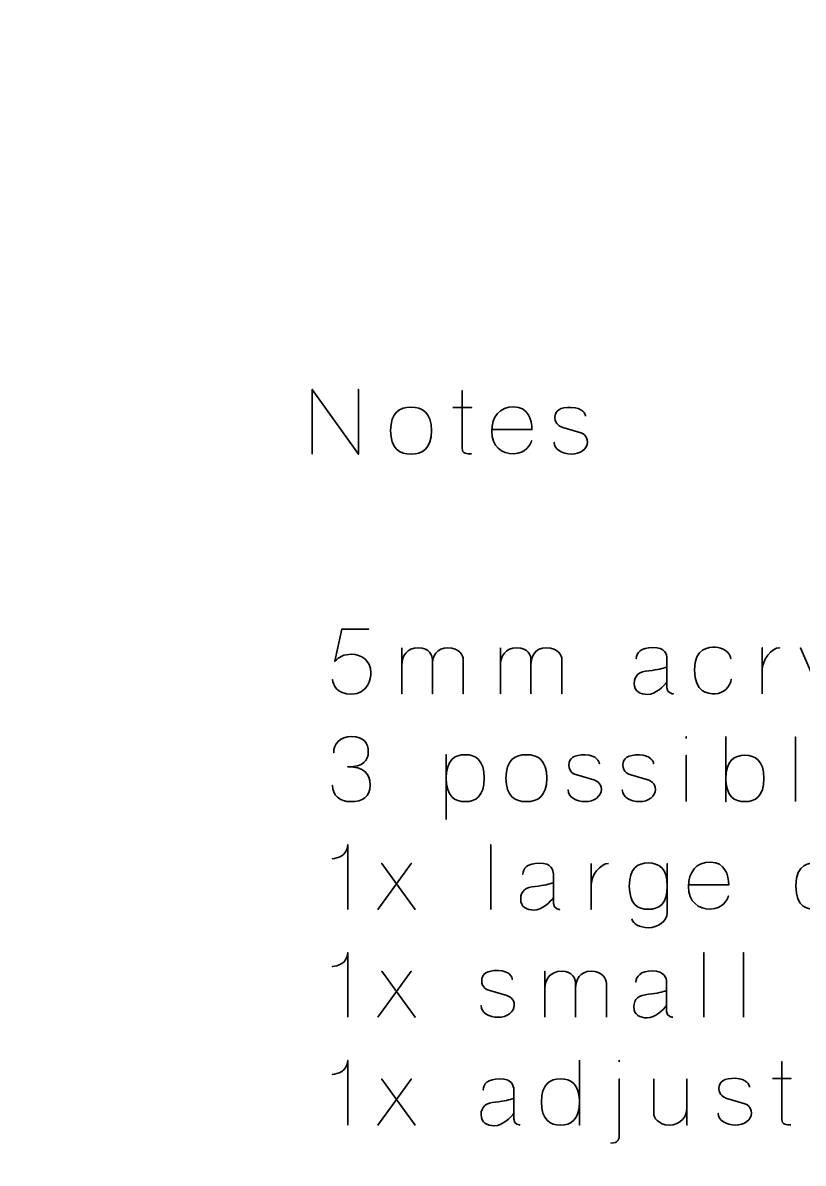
# Model space of a CAD drawing. Header units: inches. Extents: x 215 to 985, y -885 to -315.
# Drawn here: x 504.1 to 614.4, y -761.4 to -600.2 of the extents above; entities that cross this region are included whole.
import ezdxf

# ---------------------------------------------------------------- set-up
doc = ezdxf.new("R2010")
doc.units = ezdxf.units.IN
doc.header["$MEASUREMENT"] = 0
doc.layers.add('Layer 1', color=7, linetype='Continuous')

# ---------------------------------------------------------------- blocks, each defined once
blk = doc.blocks.new('block 321')
at = {"layer": 'Layer 1', "color": 179, "lineweight": 35, "true_color": 0x231f20}
for points, knots in [([(544.97, -661.18), (544.97, -661.18), (544.97, -652.02), (544.97, -652.02), (544.97, -652.02), (551.5, -661.18), (551.5, -661.18), (551.5, -661.18), (551.5, -652.02), (551.5, -652.02), (551.5, -652.02), (551.5, -661.18), (551.5, -661.18), (551.5, -661.18), (544.97, -652.02), (544.97, -652.02), (544.97, -652.02), (544.97, -661.18), (544.97, -661.18)], [0, 0, 0, 0, 1, 1, 1, 2, 2, 2, 3, 3, 3, 4, 4, 4, 5, 5, 5, 6, 6, 6, 6]), ([(567.48, -661.12), (566.85, -661.15), (566.18, -661.18), (566.18, -660.33), (566.18, -659.47), (566.18, -652.2), (566.18, -652.2), (566.18, -652.2), (566.18, -659.47), (566.18, -660.33), (566.18, -661.18), (566.85, -661.15), (567.48, -661.12)], [0, 0, 0, 0, 1, 1, 1, 2, 2, 2, 3, 3, 3, 4, 4, 4, 4]), ([(556.06, -657.85), (556.06, -655.29), (557.37, -654.54), (558.94, -654.54), (560.53, -654.54), (561.83, -655.29), (561.83, -657.85), (561.83, -660.43), (560.53, -661.18), (558.94, -661.18), (557.37, -661.18), (556.06, -660.43), (556.06, -657.85)], [0, 0, 0, 0, 1, 1, 1, 2, 2, 2, 3, 3, 3, 4, 4, 4, 4]), ([(556.06, -657.85), (556.06, -655.29), (557.37, -654.54), (558.94, -654.54), (560.53, -654.54), (561.83, -655.29), (561.83, -657.85), (561.83, -660.43), (560.53, -661.18), (558.94, -661.18), (557.37, -661.18), (556.06, -660.43), (556.06, -657.85)], [0, 0, 0, 0, 1, 1, 1, 2, 2, 2, 3, 3, 3, 4, 4, 4, 4]), ([(564.85, -654.6), (564.85, -654.6), (567.5, -654.6), (567.5, -654.6), (567.5, -654.6), (564.85, -654.6), (564.85, -654.6)], [0, 0, 0, 0, 1, 1, 1, 2, 2, 2, 2]), ([(570.37, -657.7), (570.37, -657.7), (576.05, -657.7), (576.05, -657.7), (576.05, -656.29), (575.49, -654.49), (573.47, -654.49), (571.47, -654.49), (570.36, -655.86), (570.36, -657.95), (570.36, -660.06), (571.78, -661.18), (573.47, -661.13), (575.17, -661.08), (575.91, -659.76), (576, -659.29), (575.91, -659.76), (575.17, -661.08), (573.47, -661.13), (571.78, -661.18), (570.36, -660.06), (570.36, -657.95), (570.36, -655.86), (571.47, -654.49), (573.47, -654.49), (575.49, -654.49), (576.05, -656.29), (576.05, -657.7), (576.05, -657.7), (570.37, -657.7), (570.37, -657.7)], [0, 0, 0, 0, 1, 1, 1, 2, 2, 2, 3, 3, 3, 4, 4, 4, 5, 5, 5, 6, 6, 6, 7, 7, 7, 8, 8, 8, 9, 9, 9, 10, 10, 10, 10]), ([(583.61, -655.83), (583.63, -655.52), (583.21, -654.63), (581.61, -654.56), (580.01, -654.53), (579.28, -655.03), (579.28, -656.01), (579.28, -657), (580.1, -657.31), (580.41, -657.4), (580.41, -657.4), (582.81, -658.11), (582.81, -658.11), (583.12, -658.18), (583.89, -658.53), (583.89, -659.47), (583.89, -660.41), (582.88, -661.18), (581.61, -661.18), (580.34, -661.18), (579.19, -660.51), (579.19, -659.52), (579.19, -660.51), (580.34, -661.18), (581.61, -661.18), (582.88, -661.18), (583.89, -660.41), (583.89, -659.47), (583.89, -658.53), (583.12, -658.18), (582.81, -658.11), (582.81, -658.11), (580.41, -657.4), (580.41, -657.4), (580.1, -657.31), (579.28, -657), (579.28, -656.01), (579.28, -655.03), (580.01, -654.53), (581.61, -654.56), (583.21, -654.63), (583.63, -655.52), (583.61, -655.83)], [0, 0, 0, 0, 1, 1, 1, 2, 2, 2, 3, 3, 3, 4, 4, 4, 5, 5, 5, 6, 6, 6, 7, 7, 7, 8, 8, 8, 9, 9, 9, 10, 10, 10, 11, 11, 11, 12, 12, 12, 13, 13, 13, 14, 14, 14, 14])]:
    blk.add_open_spline(points, degree=3, knots=knots, dxfattribs=at)
blk = doc.blocks.new('block 322')
at = {"layer": 'Layer 1', "color": 179, "lineweight": 35, "true_color": 0x231f20}
for points, knots in [([(549.17, -685.89), (549.17, -685.89), (548.15, -690.44), (548.15, -690.44), (548.88, -689.83), (549.33, -689.46), (550.59, -689.46), (551.85, -689.46), (553.27, -690.31), (553.27, -692.09), (553.27, -692.87), (552.85, -695.09), (550.57, -695.09), (548.29, -695.09), (547.99, -693.78), (547.84, -693.03), (547.99, -693.78), (548.29, -695.09), (550.57, -695.09), (552.85, -695.09), (553.27, -692.87), (553.27, -692.09), (553.27, -690.31), (551.85, -689.46), (550.59, -689.46), (549.33, -689.46), (548.88, -689.83), (548.15, -690.44), (548.15, -690.44), (549.17, -685.89), (549.17, -685.89), (549.17, -685.89), (552.98, -685.89), (552.98, -685.89), (552.98, -685.89), (549.17, -685.89), (549.17, -685.89)], [0, 0, 0, 0, 1, 1, 1, 2, 2, 2, 3, 3, 3, 4, 4, 4, 5, 5, 5, 6, 6, 6, 7, 7, 7, 8, 8, 8, 9, 9, 9, 10, 10, 10, 11, 11, 11, 12, 12, 12, 12]), ([(561.97, -690.22), (561.97, -689.64), (561.59, -688.55), (559.98, -688.54), (558.36, -688.52), (557.64, -689.78), (557.64, -690.95), (557.64, -689.78), (558.36, -688.52), (559.98, -688.54), (561.59, -688.55), (561.97, -689.64), (561.97, -690.22), (561.97, -690.81), (561.97, -695.05), (561.97, -695.05), (561.97, -695.05), (561.97, -690.81), (561.97, -690.22)], [0, 0, 0, 0, 1, 1, 1, 2, 2, 2, 3, 3, 3, 4, 4, 4, 5, 5, 5, 6, 6, 6, 6]), ([(557.64, -688.54), (557.64, -688.54), (557.64, -695.05), (557.64, -695.05), (557.64, -695.05), (557.64, -688.54), (557.64, -688.54)], [0, 0, 0, 0, 1, 1, 1, 2, 2, 2, 2]), ([(566.34, -690.22), (566.34, -689.64), (565.78, -688.55), (564.17, -688.54), (562.55, -688.52), (561.97, -689.78), (561.97, -690.95), (561.97, -689.78), (562.55, -688.52), (564.17, -688.54), (565.78, -688.55), (566.34, -689.64), (566.34, -690.22), (566.34, -690.81), (566.34, -695.05), (566.34, -695.05), (566.34, -695.05), (566.34, -690.81), (566.34, -690.22)], [0, 0, 0, 0, 1, 1, 1, 2, 2, 2, 3, 3, 3, 4, 4, 4, 5, 5, 5, 6, 6, 6, 6]), ([(575.91, -690.22), (575.91, -689.64), (575.53, -688.55), (573.92, -688.54), (572.31, -688.52), (571.58, -689.78), (571.58, -690.95), (571.58, -689.78), (572.31, -688.52), (573.92, -688.54), (575.53, -688.55), (575.91, -689.64), (575.91, -690.22), (575.91, -690.81), (575.91, -695.05), (575.91, -695.05), (575.91, -695.05), (575.91, -690.81), (575.91, -690.22)], [0, 0, 0, 0, 1, 1, 1, 2, 2, 2, 3, 3, 3, 4, 4, 4, 5, 5, 5, 6, 6, 6, 6]), ([(571.58, -688.54), (571.58, -688.54), (571.58, -695.05), (571.58, -695.05), (571.58, -695.05), (571.58, -688.54), (571.58, -688.54)], [0, 0, 0, 0, 1, 1, 1, 2, 2, 2, 2]), ([(580.28, -690.22), (580.28, -689.64), (579.72, -688.55), (578.11, -688.54), (576.5, -688.52), (575.91, -689.78), (575.91, -690.95), (575.91, -689.78), (576.5, -688.52), (578.11, -688.54), (579.72, -688.55), (580.28, -689.64), (580.28, -690.22), (580.28, -690.81), (580.28, -695.05), (580.28, -695.05), (580.28, -695.05), (580.28, -690.81), (580.28, -690.22)], [0, 0, 0, 0, 1, 1, 1, 2, 2, 2, 3, 3, 3, 4, 4, 4, 5, 5, 5, 6, 6, 6, 6]), ([(595.13, -694.22), (595.13, -694.22), (595.13, -690.05), (595.13, -690.05), (595.13, -689.51), (594.86, -688.5), (593.15, -688.5), (591.43, -688.5), (590.8, -689.27), (590.8, -690.07), (590.8, -689.27), (591.43, -688.5), (593.15, -688.5), (594.86, -688.5), (595.13, -689.51), (595.13, -690.05), (595.13, -690.05), (595.13, -694.22), (595.13, -694.22), (595.13, -694.99), (596.03, -695.05), (596.03, -695.05), (596.03, -695.05), (595.13, -694.99), (595.13, -694.22)], [0, 0, 0, 0, 1, 1, 1, 2, 2, 2, 3, 3, 3, 4, 4, 4, 5, 5, 5, 6, 6, 6, 7, 7, 7, 8, 8, 8, 8]), ([(601.95, -695.05), (600.88, -695.05), (599.04, -694.87), (599.04, -691.68), (599.04, -688.51), (601.1, -688.47), (602, -688.47), (602.9, -688.47), (604.1, -689.17), (604.17, -690.06), (604.1, -689.17), (602.9, -688.47), (602, -688.47), (601.1, -688.47), (599.04, -688.51), (599.04, -691.68), (599.04, -694.87), (600.88, -695.05), (601.95, -695.05), (603.03, -695.05), (604.17, -694.05), (604.21, -692.98), (604.17, -694.05), (603.03, -695.05), (601.95, -695.05)], [0, 0, 0, 0, 1, 1, 1, 2, 2, 2, 3, 3, 3, 4, 4, 4, 5, 5, 5, 6, 6, 6, 7, 7, 7, 8, 8, 8, 8]), ([(608.6, -691.72), (608.57, -690.26), (609.91, -688.52), (611.09, -688.54), (609.91, -688.52), (608.57, -690.26), (608.6, -691.72)], [0, 0, 0, 0, 1, 1, 1, 2, 2, 2, 2]), ([(608.6, -695.05), (608.6, -695.05), (608.6, -688.54), (608.6, -688.54), (608.6, -688.54), (608.6, -695.05), (608.6, -695.05)], [0, 0, 0, 0, 1, 1, 1, 2, 2, 2, 2]), ([(616.85, -695.09), (616.85, -695.09), (614.01, -688.57), (614.01, -688.57), (614.01, -688.57), (616.85, -695.09), (616.85, -695.09)], [0, 0, 0, 0, 1, 1, 1, 2, 2, 2, 2]), ([(592.4, -695.13), (591.35, -695.09), (590.51, -694.76), (590.51, -693.59), (590.51, -692.41), (591.22, -691.91), (592.56, -691.79), (593.9, -691.66), (594.49, -691.46), (595.13, -691.28), (594.49, -691.46), (593.9, -691.66), (592.56, -691.79), (591.22, -691.91), (590.51, -692.41), (590.51, -693.59), (590.51, -694.76), (591.35, -695.09), (592.4, -695.13), (593.44, -695.16), (594.75, -693.93), (595.13, -693.39), (594.75, -693.93), (593.44, -695.16), (592.4, -695.13)], [0, 0, 0, 0, 1, 1, 1, 2, 2, 2, 3, 3, 3, 4, 4, 4, 5, 5, 5, 6, 6, 6, 7, 7, 7, 8, 8, 8, 8]), ([(550.45, -710.29), (552.08, -710.29), (553.19, -709.62), (553.19, -707.94), (553.19, -706.26), (552.2, -705.36), (549.99, -705.36), (552.19, -705.38), (552.9, -704.47), (552.9, -703.26), (552.9, -702.04), (552.28, -701.08), (550.55, -701.08), (548.84, -701.08), (548.01, -702.16), (548.01, -703.38), (548.01, -702.16), (548.84, -701.08), (550.55, -701.08), (552.28, -701.08), (552.9, -702.04), (552.9, -703.26), (552.9, -704.47), (552.19, -705.38), (549.99, -705.36), (552.2, -705.36), (553.19, -706.26), (553.19, -707.94), (553.19, -709.62), (552.08, -710.29), (550.45, -710.29), (548.83, -710.29), (547.84, -709.35), (547.84, -707.99), (547.84, -709.35), (548.83, -710.29), (550.45, -710.29)], [0, 0, 0, 0, 1, 1, 1, 2, 2, 2, 3, 3, 3, 4, 4, 4, 5, 5, 5, 6, 6, 6, 7, 7, 7, 8, 8, 8, 9, 9, 9, 10, 10, 10, 11, 11, 11, 12, 12, 12, 12]), ([(603.46, -701.1), (603.46, -701.1), (603.46, -710.29), (603.46, -710.29), (603.46, -710.29), (603.46, -701.1), (603.46, -701.1)], [0, 0, 0, 0, 1, 1, 1, 2, 2, 2, 2]), ([(597.86, -701.35), (597.86, -701.35), (597.86, -701.12), (597.86, -701.12), (597.86, -701.12), (597.86, -701.35), (597.86, -701.35)], [0, 0, 0, 0, 1, 1, 1, 2, 2, 2, 2]), ([(613.29, -710.29), (613.29, -710.29), (613.29, -701.13), (613.29, -701.13), (613.29, -701.13), (613.29, -710.29), (613.29, -710.29)], [0, 0, 0, 0, 1, 1, 1, 2, 2, 2, 2]), ([(563.91, -712.82), (563.91, -712.82), (563.91, -703.65), (563.91, -703.65), (563.91, -703.65), (563.91, -712.82), (563.91, -712.82)], [0, 0, 0, 0, 1, 1, 1, 2, 2, 2, 2]), ([(566.61, -710.29), (568.08, -710.29), (569.3, -709.54), (569.3, -706.96), (569.3, -704.4), (568.08, -703.65), (566.61, -703.65), (565.13, -703.65), (563.93, -704.4), (563.93, -706.96), (563.93, -709.54), (565.13, -710.29), (566.61, -710.29)], [0, 0, 0, 0, 1, 1, 1, 2, 2, 2, 3, 3, 3, 4, 4, 4, 4]), ([(566.61, -710.29), (568.08, -710.29), (569.3, -709.54), (569.3, -706.96), (569.3, -704.4), (568.08, -703.65), (566.61, -703.65), (565.13, -703.65), (563.93, -704.4), (563.93, -706.96), (563.93, -709.54), (565.13, -710.29), (566.61, -710.29)], [0, 0, 0, 0, 1, 1, 1, 2, 2, 2, 3, 3, 3, 4, 4, 4, 4]), ([(572.37, -706.96), (572.37, -704.4), (573.68, -703.65), (575.25, -703.65), (576.84, -703.65), (578.14, -704.4), (578.14, -706.96), (578.14, -709.54), (576.84, -710.29), (575.25, -710.29), (573.68, -710.29), (572.37, -709.54), (572.37, -706.96)], [0, 0, 0, 0, 1, 1, 1, 2, 2, 2, 3, 3, 3, 4, 4, 4, 4]), ([(572.37, -706.96), (572.37, -704.4), (573.68, -703.65), (575.25, -703.65), (576.84, -703.65), (578.14, -704.4), (578.14, -706.96), (578.14, -709.54), (576.84, -710.29), (575.25, -710.29), (573.68, -710.29), (572.37, -709.54), (572.37, -706.96)], [0, 0, 0, 0, 1, 1, 1, 2, 2, 2, 3, 3, 3, 4, 4, 4, 4]), ([(583.59, -703.67), (581.99, -703.64), (581.25, -704.14), (581.25, -705.12), (581.25, -706.11), (582.07, -706.42), (582.38, -706.51), (582.38, -706.51), (584.78, -707.22), (584.78, -707.22), (585.1, -707.29), (585.86, -707.64), (585.86, -708.58), (585.86, -709.52), (584.86, -710.29), (583.59, -710.29), (582.32, -710.29), (581.16, -709.62), (581.16, -708.63), (581.16, -709.62), (582.32, -710.29), (583.59, -710.29), (584.86, -710.29), (585.86, -709.52), (585.86, -708.58), (585.86, -707.64), (585.1, -707.29), (584.78, -707.22), (584.78, -707.22), (582.38, -706.51), (582.38, -706.51), (582.07, -706.42), (581.25, -706.11), (581.25, -705.12), (581.25, -704.14), (581.99, -703.64), (583.59, -703.67), (585.19, -703.74), (585.6, -704.63), (585.58, -704.94), (585.6, -704.63), (585.19, -703.74), (583.59, -703.67)], [0, 0, 0, 0, 1, 1, 1, 2, 2, 2, 3, 3, 3, 4, 4, 4, 5, 5, 5, 6, 6, 6, 7, 7, 7, 8, 8, 8, 9, 9, 9, 10, 10, 10, 11, 11, 11, 12, 12, 12, 13, 13, 13, 14, 14, 14, 14]), ([(591.24, -703.67), (589.64, -703.64), (588.91, -704.14), (588.91, -705.12), (588.91, -706.11), (589.73, -706.42), (590.04, -706.51), (590.04, -706.51), (592.44, -707.22), (592.44, -707.22), (592.75, -707.29), (593.52, -707.64), (593.52, -708.58), (593.52, -709.52), (592.51, -710.29), (591.24, -710.29), (589.97, -710.29), (588.82, -709.62), (588.82, -708.63), (588.82, -709.62), (589.97, -710.29), (591.24, -710.29), (592.51, -710.29), (593.52, -709.52), (593.52, -708.58), (593.52, -707.64), (592.75, -707.29), (592.44, -707.22), (592.44, -707.22), (590.04, -706.51), (590.04, -706.51), (589.73, -706.42), (588.91, -706.11), (588.91, -705.12), (588.91, -704.14), (589.64, -703.64), (591.24, -703.67), (592.84, -703.74), (593.26, -704.63), (593.24, -704.94), (593.26, -704.63), (592.84, -703.74), (591.24, -703.67)], [0, 0, 0, 0, 1, 1, 1, 2, 2, 2, 3, 3, 3, 4, 4, 4, 5, 5, 5, 6, 6, 6, 7, 7, 7, 8, 8, 8, 9, 9, 9, 10, 10, 10, 11, 11, 11, 12, 12, 12, 13, 13, 13, 14, 14, 14, 14]), ([(597.86, -710.28), (597.86, -710.28), (597.86, -703.76), (597.86, -703.76), (597.86, -703.76), (597.86, -710.3), (597.86, -710.28)], [0, 0, 0, 0, 1, 1, 1, 2, 2, 2, 2]), ([(606.15, -703.74), (607.64, -703.74), (608.84, -704.46), (608.84, -707.01), (608.84, -709.55), (607.64, -710.29), (606.15, -710.29), (604.67, -710.29), (603.46, -709.55), (603.46, -707.01), (603.46, -704.46), (604.67, -703.74), (606.15, -703.74)], [0, 0, 0, 0, 1, 1, 1, 2, 2, 2, 3, 3, 3, 4, 4, 4, 4]), ([(606.15, -703.74), (607.64, -703.74), (608.84, -704.46), (608.84, -707.01), (608.84, -709.55), (607.64, -710.29), (606.15, -710.29), (604.67, -710.29), (603.46, -709.55), (603.46, -707.01), (603.46, -704.46), (604.67, -703.74), (606.15, -703.74)], [0, 0, 0, 0, 1, 1, 1, 2, 2, 2, 3, 3, 3, 4, 4, 4, 4]), ([(549.99, -725.53), (549.99, -725.53), (549.99, -716.37), (549.99, -716.37), (549.99, -717.94), (548.48, -718.3), (547.84, -718.36), (548.48, -718.3), (549.99, -717.94), (549.99, -716.37), (549.99, -716.37), (549.99, -725.53), (549.99, -725.53)], [0, 0, 0, 0, 1, 1, 1, 2, 2, 2, 3, 3, 3, 4, 4, 4, 4]), ([(570.23, -725.53), (570.23, -725.53), (570.23, -716.37), (570.23, -716.37), (570.23, -716.37), (570.23, -725.53), (570.23, -725.53)], [0, 0, 0, 0, 1, 1, 1, 2, 2, 2, 2]), ([(556.88, -721.9), (556.88, -721.9), (559.51, -725.53), (559.51, -725.53), (559.51, -725.53), (556.88, -721.9), (556.88, -721.9), (556.88, -721.9), (558.97, -719.02), (558.97, -719.02), (558.97, -719.02), (556.88, -721.9), (556.88, -721.9), (556.88, -721.9), (554.8, -719.02), (554.8, -719.02), (554.8, -719.02), (556.88, -721.9), (556.88, -721.9), (556.88, -721.9), (554.26, -725.53), (554.26, -725.53), (554.26, -725.53), (556.88, -721.9), (556.88, -721.9)], [0, 0, 0, 0, 1, 1, 1, 2, 2, 2, 3, 3, 3, 4, 4, 4, 5, 5, 5, 6, 6, 6, 7, 7, 7, 8, 8, 8, 8]), ([(579.08, -724.7), (579.08, -724.7), (579.08, -720.53), (579.08, -720.53), (579.08, -719.99), (578.81, -718.98), (577.1, -718.98), (575.38, -718.98), (574.75, -719.75), (574.75, -720.55), (574.75, -719.75), (575.38, -718.98), (577.1, -718.98), (578.81, -718.98), (579.08, -719.99), (579.08, -720.53), (579.08, -720.53), (579.08, -724.7), (579.08, -724.7), (579.08, -725.47), (579.98, -725.53), (579.98, -725.53), (579.98, -725.53), (579.08, -725.47), (579.08, -724.7)], [0, 0, 0, 0, 1, 1, 1, 2, 2, 2, 3, 3, 3, 4, 4, 4, 5, 5, 5, 6, 6, 6, 7, 7, 7, 8, 8, 8, 8]), ([(586.89, -719.02), (585.71, -719), (584.36, -720.74), (584.4, -722.2), (584.36, -720.74), (585.71, -719), (586.89, -719.02)], [0, 0, 0, 0, 1, 1, 1, 2, 2, 2, 2]), ([(584.4, -719.02), (584.4, -719.02), (584.4, -725.53), (584.4, -725.53), (584.4, -725.53), (584.4, -719.02), (584.4, -719.02)], [0, 0, 0, 0, 1, 1, 1, 2, 2, 2, 2]), ([(592.49, -718.95), (593.96, -718.95), (595.18, -719.69), (595.18, -722.23), (595.18, -724.77), (593.96, -725.5), (592.49, -725.5), (591.01, -725.5), (589.81, -724.77), (589.81, -722.23), (589.81, -719.69), (591.01, -718.95), (592.49, -718.95)], [0, 0, 0, 0, 1, 1, 1, 2, 2, 2, 3, 3, 3, 4, 4, 4, 4]), ([(592.49, -718.95), (593.96, -718.95), (595.18, -719.69), (595.18, -722.23), (595.18, -724.77), (593.96, -725.5), (592.49, -725.5), (591.01, -725.5), (589.81, -724.77), (589.81, -722.23), (589.81, -719.69), (591.01, -718.95), (592.49, -718.95)], [0, 0, 0, 0, 1, 1, 1, 2, 2, 2, 3, 3, 3, 4, 4, 4, 4]), ([(590.19, -726.85), (590.33, -727.61), (591.26, -728.04), (592.53, -728.1), (593.82, -728.13), (595.18, -727.18), (595.18, -726), (595.18, -724.81), (595.18, -719.05), (595.18, -719.05), (595.18, -719.05), (595.18, -724.81), (595.18, -726), (595.18, -727.18), (593.82, -728.13), (592.53, -728.1), (591.26, -728.04), (590.33, -727.61), (590.19, -726.85)], [0, 0, 0, 0, 1, 1, 1, 2, 2, 2, 3, 3, 3, 4, 4, 4, 5, 5, 5, 6, 6, 6, 6]), ([(598.19, -722.05), (598.19, -722.05), (603.87, -722.05), (603.87, -722.05), (603.87, -720.64), (603.31, -718.84), (601.29, -718.84), (599.28, -718.84), (598.18, -720.21), (598.18, -722.3), (598.18, -724.41), (599.6, -725.53), (601.29, -725.48), (602.99, -725.43), (603.73, -724.11), (603.82, -723.64), (603.73, -724.11), (602.99, -725.43), (601.29, -725.48), (599.6, -725.53), (598.18, -724.41), (598.18, -722.3), (598.18, -720.21), (599.28, -718.84), (601.29, -718.84), (603.31, -718.84), (603.87, -720.64), (603.87, -722.05), (603.87, -722.05), (598.19, -722.05), (598.19, -722.05)], [0, 0, 0, 0, 1, 1, 1, 2, 2, 2, 3, 3, 3, 4, 4, 4, 5, 5, 5, 6, 6, 6, 7, 7, 7, 8, 8, 8, 9, 9, 9, 10, 10, 10, 10]), ([(616.26, -725.53), (615.2, -725.53), (613.35, -725.35), (613.35, -722.17), (613.35, -718.99), (615.41, -718.95), (616.31, -718.95), (617.21, -718.95), (618.41, -719.65), (618.48, -720.54), (618.41, -719.65), (617.21, -718.95), (616.31, -718.95), (615.41, -718.95), (613.35, -718.99), (613.35, -722.17), (613.35, -725.35), (615.2, -725.53), (616.26, -725.53), (617.34, -725.53), (618.48, -724.53), (618.52, -723.46), (618.48, -724.53), (617.34, -725.53), (616.26, -725.53)], [0, 0, 0, 0, 1, 1, 1, 2, 2, 2, 3, 3, 3, 4, 4, 4, 5, 5, 5, 6, 6, 6, 7, 7, 7, 8, 8, 8, 8]), ([(576.35, -725.61), (575.29, -725.57), (574.45, -725.24), (574.45, -724.07), (574.45, -722.89), (575.17, -722.39), (576.51, -722.27), (577.85, -722.14), (578.44, -721.94), (579.08, -721.76), (578.44, -721.94), (577.85, -722.14), (576.51, -722.27), (575.17, -722.39), (574.45, -722.89), (574.45, -724.07), (574.45, -725.24), (575.29, -725.57), (576.35, -725.61), (577.39, -725.64), (578.7, -724.41), (579.08, -723.87), (578.7, -724.41), (577.39, -725.64), (576.35, -725.61)], [0, 0, 0, 0, 1, 1, 1, 2, 2, 2, 3, 3, 3, 4, 4, 4, 5, 5, 5, 6, 6, 6, 7, 7, 7, 8, 8, 8, 8]), ([(549.99, -740.77), (549.99, -740.77), (549.99, -731.61), (549.99, -731.61), (549.99, -733.18), (548.48, -733.54), (547.84, -733.6), (548.48, -733.54), (549.99, -733.18), (549.99, -731.61), (549.99, -731.61), (549.99, -740.77), (549.99, -740.77)], [0, 0, 0, 0, 1, 1, 1, 2, 2, 2, 3, 3, 3, 4, 4, 4, 4]), ([(600.36, -740.77), (600.36, -740.77), (600.36, -731.61), (600.36, -731.61), (600.36, -731.61), (600.36, -740.77), (600.36, -740.77)], [0, 0, 0, 0, 1, 1, 1, 2, 2, 2, 2]), ([(605.96, -740.77), (605.96, -740.77), (605.96, -731.61), (605.96, -731.61), (605.96, -731.61), (605.96, -740.77), (605.96, -740.77)], [0, 0, 0, 0, 1, 1, 1, 2, 2, 2, 2]), ([(554.26, -740.77), (554.26, -740.77), (556.88, -737.14), (556.88, -737.14), (556.88, -737.14), (554.8, -734.26), (554.8, -734.26), (554.8, -734.26), (556.88, -737.14), (556.88, -737.14), (556.88, -737.14), (558.97, -734.26), (558.97, -734.26), (558.97, -734.26), (556.88, -737.14), (556.88, -737.14), (556.88, -737.14), (559.51, -740.77), (559.51, -740.77), (559.51, -740.77), (556.88, -737.14), (556.88, -737.14), (556.88, -737.14), (554.26, -740.77), (554.26, -740.77)], [0, 0, 0, 0, 1, 1, 1, 2, 2, 2, 3, 3, 3, 4, 4, 4, 5, 5, 5, 6, 6, 6, 7, 7, 7, 8, 8, 8, 8]), ([(571.28, -734.15), (569.68, -734.12), (568.94, -734.62), (568.94, -735.6), (568.94, -736.59), (569.77, -736.9), (570.07, -736.99), (570.07, -736.99), (572.47, -737.7), (572.47, -737.7), (572.79, -737.77), (573.55, -738.12), (573.55, -739.06), (573.55, -740), (572.55, -740.77), (571.28, -740.77), (570.01, -740.77), (568.85, -740.1), (568.85, -739.11), (568.85, -740.1), (570.01, -740.77), (571.28, -740.77), (572.55, -740.77), (573.55, -740), (573.55, -739.06), (573.55, -738.12), (572.79, -737.77), (572.47, -737.7), (572.47, -737.7), (570.07, -736.99), (570.07, -736.99), (569.77, -736.9), (568.94, -736.59), (568.94, -735.6), (568.94, -734.62), (569.68, -734.12), (571.28, -734.15), (572.88, -734.22), (573.3, -735.11), (573.27, -735.42), (573.3, -735.11), (572.88, -734.22), (571.28, -734.15)], [0, 0, 0, 0, 1, 1, 1, 2, 2, 2, 3, 3, 3, 4, 4, 4, 5, 5, 5, 6, 6, 6, 7, 7, 7, 8, 8, 8, 9, 9, 9, 10, 10, 10, 11, 11, 11, 12, 12, 12, 13, 13, 13, 14, 14, 14, 14]), ([(582.21, -740.77), (582.21, -740.77), (582.21, -736.53), (582.21, -735.94), (582.21, -735.36), (581.83, -734.27), (580.22, -734.26), (578.61, -734.24), (577.88, -735.5), (577.88, -736.67), (577.88, -735.5), (578.61, -734.24), (580.22, -734.26), (581.83, -734.27), (582.21, -735.36), (582.21, -735.94), (582.21, -736.53), (582.21, -740.77), (582.21, -740.77)], [0, 0, 0, 0, 1, 1, 1, 2, 2, 2, 3, 3, 3, 4, 4, 4, 5, 5, 5, 6, 6, 6, 6]), ([(577.88, -740.77), (577.88, -740.77), (577.88, -734.26), (577.88, -734.26), (577.88, -734.26), (577.88, -740.77), (577.88, -740.77)], [0, 0, 0, 0, 1, 1, 1, 2, 2, 2, 2]), ([(586.58, -740.77), (586.58, -740.77), (586.58, -736.53), (586.58, -735.94), (586.58, -735.36), (586.02, -734.27), (584.41, -734.26), (582.8, -734.24), (582.21, -735.5), (582.21, -736.67), (582.21, -735.5), (582.8, -734.24), (584.41, -734.26), (586.02, -734.27), (586.58, -735.36), (586.58, -735.94), (586.58, -736.53), (586.58, -740.77), (586.58, -740.77)], [0, 0, 0, 0, 1, 1, 1, 2, 2, 2, 3, 3, 3, 4, 4, 4, 5, 5, 5, 6, 6, 6, 6]), ([(595.98, -740.77), (595.98, -740.77), (595.08, -740.71), (595.08, -739.94), (595.08, -739.94), (595.08, -735.77), (595.08, -735.77), (595.08, -735.23), (594.81, -734.22), (593.1, -734.22), (591.38, -734.22), (590.75, -734.99), (590.75, -735.79), (590.75, -734.99), (591.38, -734.22), (593.1, -734.22), (594.81, -734.22), (595.08, -735.23), (595.08, -735.77), (595.08, -735.77), (595.08, -739.94), (595.08, -739.94), (595.08, -740.71), (595.98, -740.77), (595.98, -740.77)], [0, 0, 0, 0, 1, 1, 1, 2, 2, 2, 3, 3, 3, 4, 4, 4, 5, 5, 5, 6, 6, 6, 7, 7, 7, 8, 8, 8, 8]), ([(595.08, -739.11), (594.7, -739.65), (593.39, -740.88), (592.35, -740.85), (591.29, -740.81), (590.46, -740.48), (590.46, -739.31), (590.46, -738.13), (591.17, -737.63), (592.51, -737.51), (593.85, -737.38), (594.44, -737.18), (595.08, -737), (594.44, -737.18), (593.85, -737.38), (592.51, -737.51), (591.17, -737.63), (590.46, -738.13), (590.46, -739.31), (590.46, -740.48), (591.29, -740.81), (592.35, -740.85), (593.39, -740.88), (594.7, -739.65), (595.08, -739.11)], [0, 0, 0, 0, 1, 1, 1, 2, 2, 2, 3, 3, 3, 4, 4, 4, 5, 5, 5, 6, 6, 6, 7, 7, 7, 8, 8, 8, 8]), ([(549.99, -756.01), (549.99, -756.01), (549.99, -746.85), (549.99, -746.85), (549.99, -748.42), (548.48, -748.78), (547.84, -748.84), (548.48, -748.78), (549.99, -748.42), (549.99, -746.85), (549.99, -746.85), (549.99, -756.01), (549.99, -756.01)], [0, 0, 0, 0, 1, 1, 1, 2, 2, 2, 3, 3, 3, 4, 4, 4, 4]), ([(582.77, -746.83), (582.77, -746.83), (582.77, -756.01), (582.77, -756.01), (582.77, -756.01), (582.77, -746.83), (582.77, -746.83)], [0, 0, 0, 0, 1, 1, 1, 2, 2, 2, 2]), ([(588.39, -747.07), (588.39, -747.07), (588.39, -746.84), (588.39, -746.84), (588.39, -746.84), (588.39, -747.07), (588.39, -747.07)], [0, 0, 0, 0, 1, 1, 1, 2, 2, 2, 2]), ([(612.67, -755.95), (612.05, -755.98), (611.37, -756.01), (611.37, -755.16), (611.37, -754.3), (611.37, -747.03), (611.37, -747.03), (611.37, -747.03), (611.37, -754.3), (611.37, -755.16), (611.37, -756.01), (612.05, -755.98), (612.67, -755.95)], [0, 0, 0, 0, 1, 1, 1, 2, 2, 2, 3, 3, 3, 4, 4, 4, 4]), ([(606.8, -750.66), (606.83, -750.35), (606.41, -749.46), (604.81, -749.39), (603.21, -749.36), (602.47, -749.86), (602.47, -750.84), (602.47, -751.83), (603.3, -752.14), (603.6, -752.23), (603.6, -752.23), (606, -752.94), (606, -752.94), (606.32, -753.01), (607.08, -753.36), (607.08, -754.3), (607.08, -755.24), (606.08, -756.01), (604.81, -756.01), (603.54, -756.01), (602.38, -755.34), (602.38, -754.35), (602.38, -755.34), (603.54, -756.01), (604.81, -756.01), (606.08, -756.01), (607.08, -755.24), (607.08, -754.3), (607.08, -753.36), (606.32, -753.01), (606, -752.94), (606, -752.94), (603.6, -752.23), (603.6, -752.23), (603.3, -752.14), (602.47, -751.83), (602.47, -750.84), (602.47, -749.86), (603.21, -749.36), (604.81, -749.39), (606.41, -749.46), (606.83, -750.35), (606.8, -750.66)], [0, 0, 0, 0, 1, 1, 1, 2, 2, 2, 3, 3, 3, 4, 4, 4, 5, 5, 5, 6, 6, 6, 7, 7, 7, 8, 8, 8, 9, 9, 9, 10, 10, 10, 11, 11, 11, 12, 12, 12, 13, 13, 13, 14, 14, 14, 14]), ([(610.04, -749.43), (610.04, -749.43), (612.69, -749.43), (612.69, -749.43), (612.69, -749.43), (610.04, -749.43), (610.04, -749.43)], [0, 0, 0, 0, 1, 1, 1, 2, 2, 2, 2]), ([(556.88, -752.38), (556.88, -752.38), (559.51, -756.01), (559.51, -756.01), (559.51, -756.01), (556.88, -752.38), (556.88, -752.38), (556.88, -752.38), (558.97, -749.5), (558.97, -749.5), (558.97, -749.5), (556.88, -752.38), (556.88, -752.38), (556.88, -752.38), (554.8, -749.5), (554.8, -749.5), (554.8, -749.5), (556.88, -752.38), (556.88, -752.38), (556.88, -752.38), (554.26, -756.01), (554.26, -756.01), (554.26, -756.01), (556.88, -752.38), (556.88, -752.38)], [0, 0, 0, 0, 1, 1, 1, 2, 2, 2, 3, 3, 3, 4, 4, 4, 5, 5, 5, 6, 6, 6, 7, 7, 7, 8, 8, 8, 8]), ([(574.38, -756.01), (574.38, -756.01), (573.48, -755.95), (573.48, -755.18), (573.48, -755.18), (573.48, -751.01), (573.48, -751.01), (573.48, -750.47), (573.21, -749.46), (571.5, -749.46), (569.78, -749.46), (569.15, -750.23), (569.15, -751.03), (569.15, -750.23), (569.78, -749.46), (571.5, -749.46), (573.21, -749.46), (573.48, -750.47), (573.48, -751.01), (573.48, -751.01), (573.48, -755.18), (573.48, -755.18), (573.48, -755.95), (574.38, -756.01), (574.38, -756.01)], [0, 0, 0, 0, 1, 1, 1, 2, 2, 2, 3, 3, 3, 4, 4, 4, 5, 5, 5, 6, 6, 6, 7, 7, 7, 8, 8, 8, 8]), ([(580.07, -749.46), (581.54, -749.46), (582.76, -750.19), (582.76, -752.73), (582.76, -755.27), (581.54, -756.01), (580.07, -756.01), (578.59, -756.01), (577.39, -755.27), (577.39, -752.73), (577.39, -750.19), (578.59, -749.46), (580.07, -749.46)], [0, 0, 0, 0, 1, 1, 1, 2, 2, 2, 3, 3, 3, 4, 4, 4, 4]), ([(580.07, -749.46), (581.54, -749.46), (582.76, -750.19), (582.76, -752.73), (582.76, -755.27), (581.54, -756.01), (580.07, -756.01), (578.59, -756.01), (577.39, -755.27), (577.39, -752.73), (577.39, -750.19), (578.59, -749.46), (580.07, -749.46)], [0, 0, 0, 0, 1, 1, 1, 2, 2, 2, 3, 3, 3, 4, 4, 4, 4]), ([(588.39, -757.29), (588.39, -757.29), (588.39, -749.47), (588.39, -749.47), (588.39, -749.47), (588.39, -757.29), (588.39, -757.29), (588.39, -757.99), (588.26, -758.54), (587.21, -758.54), (588.26, -758.54), (588.39, -757.99), (588.39, -757.29)], [0, 0, 0, 0, 1, 1, 1, 2, 2, 2, 3, 3, 3, 4, 4, 4, 4]), ([(593.26, -749.47), (593.26, -749.47), (593.26, -753.72), (593.26, -754.31), (593.26, -754.89), (593.85, -755.98), (595.46, -756), (597.09, -756.01), (597.95, -754.75), (597.95, -753.58), (597.95, -754.75), (597.09, -756.01), (595.46, -756), (593.85, -755.98), (593.26, -754.89), (593.26, -754.31), (593.26, -753.72), (593.26, -749.47), (593.26, -749.47)], [0, 0, 0, 0, 1, 1, 1, 2, 2, 2, 3, 3, 3, 4, 4, 4, 5, 5, 5, 6, 6, 6, 6]), ([(597.95, -749.47), (597.95, -749.47), (597.95, -756), (597.95, -756), (597.95, -756), (597.95, -749.47), (597.95, -749.47)], [0, 0, 0, 0, 1, 1, 1, 2, 2, 2, 2]), ([(573.48, -754.35), (573.1, -754.89), (571.79, -756.12), (570.75, -756.09), (569.69, -756.05), (568.85, -755.72), (568.85, -754.55), (568.85, -753.37), (569.57, -752.87), (570.91, -752.75), (572.24, -752.62), (572.84, -752.42), (573.48, -752.24), (572.84, -752.42), (572.24, -752.62), (570.91, -752.75), (569.57, -752.87), (568.85, -753.37), (568.85, -754.55), (568.85, -755.72), (569.69, -756.05), (570.75, -756.09), (571.79, -756.12), (573.1, -754.89), (573.48, -754.35)], [0, 0, 0, 0, 1, 1, 1, 2, 2, 2, 3, 3, 3, 4, 4, 4, 5, 5, 5, 6, 6, 6, 7, 7, 7, 8, 8, 8, 8])]:
    blk.add_open_spline(points, degree=3, knots=knots, dxfattribs=at)

msp = doc.modelspace()

# ---------------------------------------------------------------- linework, layer by layer
at = {"layer": 'Layer 1', "color": 179, "lineweight": 35, "true_color": 0x231f20}
msp.add_open_spline([(984.67, -870.21), (984.67, -878.5), (977.96, -885.21), (969.67, -885.21), (969.67, -885.21), (229.67, -885.21), (229.67, -885.21), (221.39, -885.21), (214.67, -878.5), (214.67, -870.21), (214.67, -870.21), (214.67, -330.21), (214.67, -330.21), (214.67, -321.93), (221.39, -315.21), (229.67, -315.21), (229.67, -315.21), (969.67, -315.21), (969.67, -315.21), (977.96, -315.21), (984.67, -321.93), (984.67, -330.21), (984.67, -330.21), (984.67, -870.21), (984.67, -870.21)], degree=3, knots=[0, 0, 0, 0, 1, 1, 1, 2, 2, 2, 3, 3, 3, 4, 4, 4, 5, 5, 5, 6, 6, 6, 7, 7, 7, 8, 8, 8, 8], dxfattribs=at)

# ---------------------------------------------------------------- block references
at = {"layer": 'Layer 1'}
for name in ['block 321', 'block 322']:
    msp.add_blockref(name, (0, 0), dxfattribs=at)

doc.saveas('drawing.dxf')
